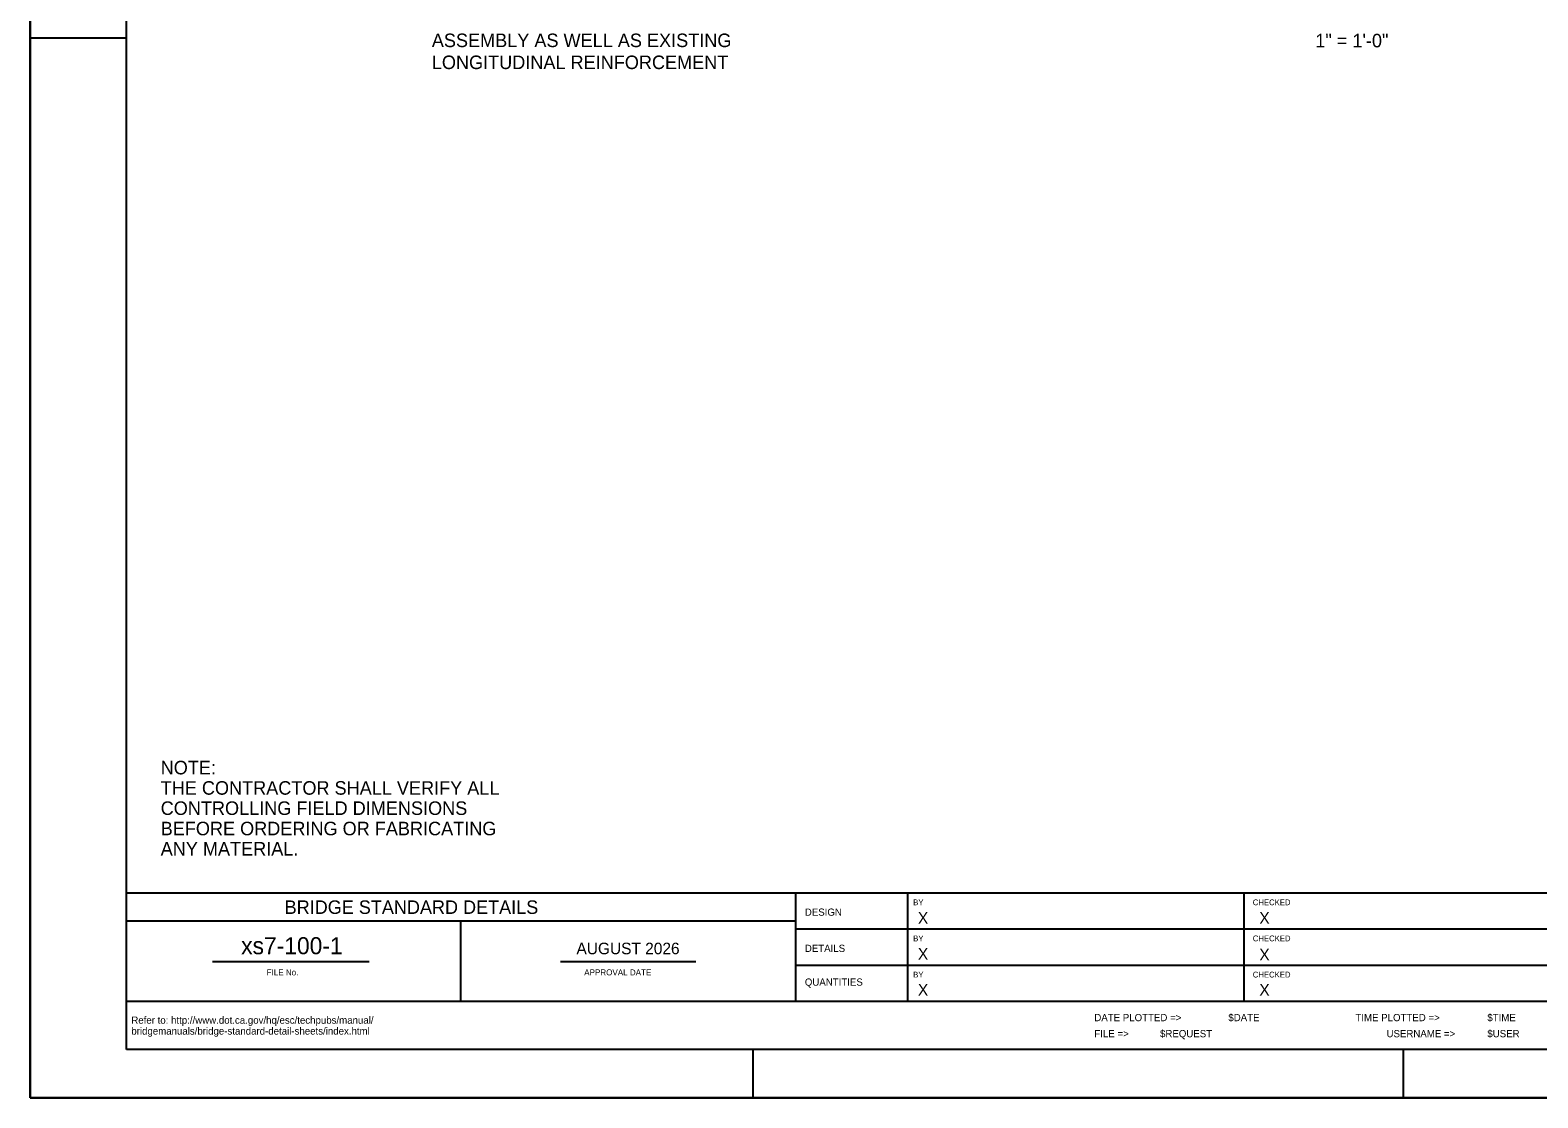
# Model space of a CAD drawing. Extents: x 0 to 2.83, y 0 to 1.83.
# Drawn here: x 0 to 1.304, y 0 to 0.923 of the extents above; entities that cross this region are included whole.
import ezdxf

# ---------------------------------------------------------------- set-up
doc = ezdxf.new("R2010")
doc.units = 0
for name, color, linetype in [('str_Border-Plot-Shape-A', 7, 'Continuous'), ('str_Border-Text-A', 7, 'Continuous'), ('str_Border-Title-Block-A', 7, 'Continuous'), ('str_Text-A', 7, 'Continuous')]:
    doc.layers.add(name, color=color, linetype=linetype)

msp = doc.modelspace()

# ---------------------------------------------------------------- linework, layer by layer
at = {"layer": 'str_Border-Plot-Shape-A'}
msp.add_lwpolyline([(0, 0), (2.8333, 0), (2.8333, 1.8333), (0, 1.8333)], close=True, dxfattribs=at)
at = {"layer": 'str_Border-Title-Block-A'}
for p, q in [((0, 0), (0, 1.8333)), ((0.0833, 0.0417), (0.0833, 1.7917)), ((0, 0.9167), (0.0833, 0.9167)), ((2.7917, 0.1771), (0.0833, 0.1771)), ((0.6618, 0.1771), (0.6618, 0.0833)), ((0.7588, 0.1771), (0.7588, 0.0833)), ((1.0497, 0.1771), (1.0497, 0.0833)), ((0.6618, 0.1527), (0.0833, 0.1527)), ((0.3726, 0.0833), (0.3726, 0.1527)), ((1.4375, 0.1458), (0.6618, 0.1458)), ((0.1576, 0.118), (0.2931, 0.118)), ((0.4586, 0.118), (0.5757, 0.118)), ((1.4375, 0.1146), (0.6618, 0.1146)), ((2.7917, 0.0833), (0.0833, 0.0833)), ((2.7917, 0.0417), (0.0833, 0.0417)), ((0.625, 0.0417), (0.625, 0)), ((1.1875, 0.0417), (1.1875, 0)), ((2.8333, 0), (0, 0))]:
    msp.add_line(p, q, dxfattribs=at)

# ---------------------------------------------------------------- texts
at = {"layer": 'str_Border-Text-A'}
for s, height, p in [('X', 0.01, (0.7678, 0.1506)), ('X', 0.01, (1.0631, 0.1506)), ('xs7-100-1', 0.01476, (0.1825, 0.1242)), ('AUGUST 2026', 0.01, (0.4725, 0.1242)), ('X', 0.01, (0.7678, 0.1195)), ('X', 0.01, (1.0631, 0.1189)), ('X', 0.01, (0.7678, 0.0884)), ('X', 0.01, (1.0631, 0.0884))]:
    msp.add_text(s, height=height, dxfattribs=at).set_placement(p)
at = {"layer": 'str_Border-Title-Block-A'}
for s, height, p in [('BRIDGE STANDARD DETAILS', 0.011667, (0.2201, 0.1591)), ('BY', 0.005, (0.7637, 0.1666)), ('CHECKED', 0.005, (1.0574, 0.1666)), ('DESIGN', 0.00625, (0.67, 0.1575)), ('DETAILS', 0.00625, (0.67, 0.1262)), ('BY', 0.005, (0.7637, 0.1354)), ('CHECKED', 0.005, (1.0574, 0.1354)), ('FILE No.', 0.00521, (0.2045, 0.1059)), ('APPROVAL DATE', 0.005208, (0.4792, 0.1059)), ('BY', 0.005, (0.7637, 0.1041)), ('CHECKED', 0.005, (1.0574, 0.1041)), ('QUANTITIES', 0.00625, (0.67, 0.097)), ('Refer to: http://www.dot.ca.gov/hq/esc/techpubs/manual/', 0.006249, (0.0875, 0.0641)), ('DATE PLOTTED =>', 0.006249, (0.9204, 0.0663)), ('$DATE', 0.00625, (1.0363, 0.0663)), ('TIME PLOTTED =>', 0.006249, (1.1462, 0.0663)), ('$TIME', 0.00625, (1.2603, 0.0663)), ('bridgemanuals/bridge-standard-detail-sheets/index.html', 0.006249, (0.0875, 0.0547)), ('FILE =>', 0.00625, (0.9204, 0.0524)), ('$REQUEST', 0.00625, (0.9772, 0.0524)), ('USERNAME =>', 0.006249, (1.1731, 0.0524)), ('$USER', 0.00625, (1.2603, 0.0524))]:
    msp.add_text(s, height=height, dxfattribs=at).set_placement(p)
at = {"layer": 'str_Text-A'}
for s, p in [('ASSEMBLY AS WELL AS EXISTING', (0.3474, 0.9088)), ('1" = 1\'-0"', (1.1115, 0.9086)), ('LONGITUDINAL REINFORCEMENT', (0.3474, 0.8898)), ('NOTE:', (0.1129, 0.2798)), ('THE CONTRACTOR SHALL VERIFY ALL', (0.1129, 0.2622)), ('CONTROLLING FIELD DIMENSIONS', (0.1129, 0.2447)), ('BEFORE ORDERING OR FABRICATING', (0.1129, 0.2271)), ('ANY MATERIAL.', (0.1129, 0.2096))]:
    msp.add_text(s, height=0.0117, dxfattribs=at).set_placement(p)

doc.saveas('drawing.dxf')
